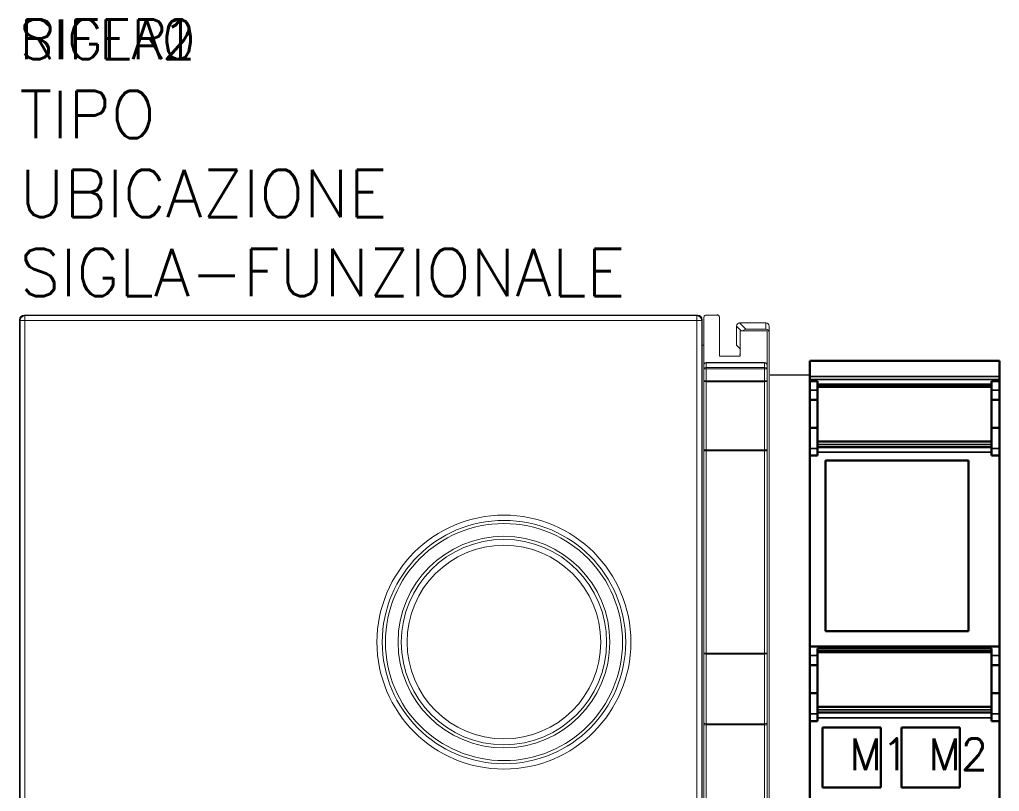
# Model space of a CAD drawing. Extents: x 0 to 62, y 0 to 118.
# Drawn here: x 0 to 62, y 68.6 to 117.5 of the extents above; entities that cross this region are included whole.
import ezdxf

# ---------------------------------------------------------------- set-up
doc = ezdxf.new("R2010")
doc.units = 0
doc.header["$LTSCALE"] = 4
doc.layers.get('0').update_dxf_attribs({"linetype": 'CONTINUOUS'})
doc.layers.add('Sichtbar (ISO)', color=7, linetype='CONTINUOUS', lineweight=50)
doc.layers.add('Sichtbar schmal (ISO)', color=7, linetype='CONTINUOUS', lineweight=35)
doc.styles.get("Standard").update_dxf_attribs({"font": 'romans.shx'})

msp = doc.modelspace()

# ---------------------------------------------------------------- linework, layer by layer
msp.add_line((50, 95), (47.5, 95))
at = {"layer": 'Sichtbar (ISO)', "linetype": 'Continuous', "lineweight": 18}
for p, q in [((42.9, 98.8), (0.3, 98.8)), ((18.775, 98.801), (0.351, 98.801)), ((18.884, 98.801), (18.775, 98.801)), ((18.922, 98.801), (18.884, 98.801)), ((38.125, 98.801), (19.701, 98.801)), ((38.234, 98.801), (38.125, 98.801)), ((38.272, 98.801), (38.234, 98.801)), ((38.595, 98.8), (38.595, 98.801)), ((38.71, 98.8), (38.595, 98.801)), ((43.295, 98.652), (43.295, 95.646)), ((44.142, 98.814), (43.442, 98.802)), ((44.295, 98.664), (44.295, 96.2)), ((0, 98.5), (0, 0.3)), ((43.2, 55.67), (43.2, 98.5)), ((45.36, 96.901), (45.36, 98.101)), ((45.56, 98.301), (47.23, 98.301)), ((47.43, 95.526), (47.43, 98.101)), ((45.595, 96.2), (45.595, 97.8)), ((45.595, 97.8), (47.295, 97.8)), ((47.23, 97.901), (45.96, 97.901)), ((47.295, 95.646), (47.295, 97.8)), ((43.295, 96.901), (43.2, 96.901)), ((44.295, 96.2), (45.595, 96.2)), ((43.295, 95.401), (43.295, 95.646)), ((47.145, 95.796), (43.445, 95.796)), ((47.295, 95.646), (47.295, 95.401)), ((47.43, 95.526), (47.43, 94.135)), ((43.295, 95.401), (43.295, 94.63)), ((47.295, 94.63), (47.295, 95.401)), ((43.295, 94.63), (43.295, 90.317)), ((47.295, 90.317), (47.295, 94.63)), ((47.43, 94.12), (47.43, 94.135)), ((47.43, 93.664), (47.43, 94.12)), ((47.43, 93.055), (47.43, 93.664)), ((47.43, 93.055), (47.43, 91.293)), ((47.43, 89.982), (47.43, 91.293)), ((43.295, 90.317), (43.295, 90.202)), ((43.295, 90.202), (43.295, 77.403)), ((47.295, 90.202), (47.295, 90.317)), ((47.295, 77.403), (47.295, 90.202)), ((47.43, 89.526), (47.43, 89.982)), ((47.43, 77.438), (47.43, 89.526)), ((43.295, 77.403), (43.295, 72.991)), ((47.295, 72.991), (47.295, 77.403)), ((47.43, 77.32), (47.43, 77.438)), ((47.43, 76.864), (47.43, 77.32)), ((47.43, 76.254), (47.43, 76.864)), ((47.43, 76.254), (47.43, 74.503)), ((47.43, 73.182), (47.43, 74.503)), ((47.43, 72.726), (47.43, 73.182)), ((43.295, 72.991), (43.295, 72.867)), ((43.295, 72.867), (43.295, 61.373)), ((47.295, 72.867), (47.295, 72.991)), ((47.295, 61.373), (47.295, 72.867)), ((47.43, 61.438), (47.43, 72.726))]:
    msp.add_line(p, q, dxfattribs=at)
at = {"layer": 'Sichtbar (ISO)'}
for p, q in [((50, 94.9), (50, 95.9)), ((50, 95.9), (62, 95.9)), ((62, 95.9), (62, 94.9)), ((50, 94.9), (50, 94.717)), ((62, 94.717), (62, 94.9)), ((50, 94.617), (50, 94.717)), ((50, 94.617), (50, 94.612)), ((50, 94.617), (50.5, 94.617)), ((50, 94.612), (50, 94.042)), ((50, 94.612), (50.5, 94.612)), ((50.5, 94.612), (50.5, 94.617)), ((50.5, 94.042), (50.5, 94.612)), ((50.5, 94.26), (61.5, 94.26)), ((61.5, 94.617), (62, 94.617)), ((61.5, 94.617), (61.5, 94.612)), ((62, 94.612), (61.5, 94.612)), ((61.5, 94.612), (61.5, 94.042)), ((62, 94.717), (62, 94.617)), ((62, 94.617), (62, 94.612)), ((62, 94.612), (62, 94.042)), ((50, 93.433), (50, 94.042)), ((50.5, 94.042), (50.5, 93.433)), ((61.5, 93.433), (61.5, 94.042)), ((62, 93.433), (62, 94.042)), ((50, 93.433), (50, 91.671)), ((50, 93.433), (50.5, 93.433)), ((50.5, 91.671), (50.5, 93.433)), ((61.5, 93.433), (61.5, 91.671)), ((62, 93.433), (61.5, 93.433)), ((62, 93.433), (62, 91.671)), ((50, 90.36), (50, 91.671)), ((50, 91.671), (50.5, 91.671)), ((50.5, 91.671), (50.5, 90.36)), ((62, 91.671), (61.5, 91.671)), ((61.5, 90.36), (61.5, 91.671)), ((62, 90.36), (62, 91.671)), ((50.5, 90.795), (61.5, 90.795)), ((50, 90.36), (50, 89.9)), ((50.5, 90.447), (61.5, 90.447)), ((50.5, 89.9), (50.5, 90.36)), ((61.5, 90.36), (61.5, 89.9)), ((62, 90.36), (62, 89.9)), ((50, 89.9), (50, 77.812)), ((50.5, 89.9), (50, 89.9)), ((51, 89.6), (60.05, 89.6)), ((51, 78.8), (51, 89.6)), ((60.05, 89.6), (60.05, 78.8)), ((62, 89.9), (61.5, 89.9)), ((62, 77.812), (62, 89.9)), ((60.05, 78.8), (51, 78.8)), ((50, 77.812), (50, 77.242)), ((50, 77.812), (62, 77.812)), ((50.5, 77.703), (61.5, 77.703)), ((50.5, 77.242), (50.5, 77.703)), ((61.5, 77.703), (61.5, 77.242)), ((62, 77.242), (62, 77.812)), ((50, 76.633), (50, 77.242)), ((50.5, 77.46), (61.5, 77.46)), ((50.5, 77.242), (50.5, 76.633)), ((61.5, 76.633), (61.5, 77.242)), ((62, 76.633), (62, 77.242)), ((50, 76.633), (50, 74.871)), ((50, 76.633), (50.5, 76.633)), ((50.5, 74.871), (50.5, 76.633)), ((61.5, 76.633), (61.5, 74.871)), ((62, 76.633), (61.5, 76.633)), ((62, 76.633), (62, 74.871)), ((50, 73.56), (50, 74.871)), ((50, 74.871), (50.5, 74.871)), ((50.5, 74.871), (50.5, 73.56)), ((61.5, 73.56), (61.5, 74.871)), ((62, 74.871), (61.5, 74.871)), ((62, 73.56), (62, 74.871)), ((50.5, 73.995), (61.5, 73.995)), ((50, 73.56), (50, 73.1)), ((50.5, 73.647), (61.5, 73.647)), ((50.5, 73.1), (50.5, 73.56)), ((61.5, 73.56), (61.5, 73.1)), ((62, 73.56), (62, 73.1)), ((50, 73.1), (50, 66.02)), ((50.5, 73.1), (50, 73.1)), ((50.8, 68.9), (50.8, 72.7)), ((50.8, 72.7), (54.5, 72.7)), ((54.5, 72.7), (54.5, 68.9)), ((55.8, 68.9), (55.8, 72.7)), ((55.8, 72.7), (59.5, 72.7)), ((59.5, 72.7), (59.5, 68.9)), ((62, 73.1), (61.5, 73.1)), ((62, 61.812), (62, 73.1)), ((54.5, 68.9), (50.8, 68.9)), ((59.5, 68.9), (55.8, 68.9))]:
    msp.add_line(p, q, dxfattribs=at)
at = {"layer": 'Sichtbar (ISO)', "linetype": 'Continuous', "lineweight": 18}
for radius in [8.035, 6.128]:
    msp.add_circle((30.65, 78.1), radius, dxfattribs=at)
for centre, radius, start, end in [((0.351, 98.501), 0.3, 89.99996, 94.67944), ((18.775, 98.651), 0.15, 83.38037, 90), ((19.701, 98.501), 0.3, 89.99996, 94.67944), ((38.125, 98.651), 0.15, 83.38037, 90), ((43.445, 98.652), 0.15, 122.7916, 180), ((43.445, 98.652), 0.15, 91, 122.7916), ((44.145, 98.664), 0.15, 59.2084, 91), ((44.145, 98.664), 0.15, 0, 59.2084), ((45.56, 98.101), 0.2, 90, 180), ((47.23, 98.101), 0.2, 0, 90), ((45.96, 97.701), 0.2, 91.00319, 150.48018), ((45.96, 97.701), 0.2, 90, 91.00319), ((47.23, 97.701), 0.2, 0, 90), ((45.56, 96.501), 0.2, 270, 271.00319), ((45.56, 96.501), 0.2, 271.00319, 280.17131), ((43.445, 95.646), 0.15, 90, 180), ((47.145, 95.646), 0.15, 0, 90)]:
    msp.add_arc(centre, radius, start, end, dxfattribs=at)
for centre, major_axis, ratio, start_param, end_param in [((0.3, 98.5), (-0.212, 0.212), 0.999924, 5.497825, 7.068545), ((18.884, 98.501), (0, 0.3), 0.008727, 0, 0.081672), ((18.922, 98.501), (0, -0.3), 0.008727, 3.05992, 3.141593), ((38.234, 98.501), (0, 0.3), 0.008727, 0, 0.081672), ((38.272, 98.501), (0, -0.3), 0.008727, 3.05992, 3.141593), ((42.9, 98.5), (0.212, 0.212), 0.999924, 5.497825, 7.068545)]:
    msp.add_ellipse(centre, major_axis=major_axis, ratio=ratio, start_param=start_param, end_param=end_param, dxfattribs=at)
at = {"layer": 'Sichtbar schmal (ISO)', "linetype": 'Continuous', "lineweight": 18}
for p, q in [((0.338, 98.762), (0.3, 98.8)), ((42.862, 98.762), (0.338, 98.762)), ((0.338, 98.762), (0.338, 98.462)), ((0.351, 98.8), (0.351, 98.801)), ((18.775, 98.8), (18.775, 98.801)), ((19.701, 98.8), (19.701, 98.801)), ((38.125, 98.8), (38.125, 98.801)), ((42.9, 98.8), (42.862, 98.762)), ((42.862, 98.462), (42.862, 98.762)), ((43.364, 98.778), (44.222, 98.793)), ((0, 98.5), (0.038, 98.462)), ((0.038, 98.462), (0.038, 0.338)), ((0.338, 98.462), (0.038, 98.462)), ((0.338, 0.338), (0.338, 98.462)), ((0.338, 98.462), (42.862, 98.462)), ((42.862, 98.462), (42.862, 55.708)), ((43.162, 98.462), (42.862, 98.462)), ((43.162, 98.462), (43.2, 98.5)), ((43.162, 55.708), (43.162, 98.462)), ((45.665, 97.8), (45.36, 98.105)), ((45.556, 98.301), (45.956, 97.901)), ((47.23, 97.901), (47.23, 98.301)), ((45.36, 96.897), (45.595, 96.662)), ((43.445, 95.796), (43.445, 95.782)), ((43.445, 95.782), (47.145, 95.782)), ((43.445, 95.782), (43.445, 95.484)), ((47.145, 95.484), (43.445, 95.484)), ((43.445, 95.484), (43.445, 95.401)), ((47.145, 95.782), (47.145, 95.796)), ((47.145, 95.484), (47.145, 95.782)), ((47.145, 95.401), (47.145, 95.484)), ((43.295, 95.401), (43.445, 95.401)), ((43.445, 95.401), (47.145, 95.401)), ((43.445, 94.63), (43.445, 95.401)), ((47.145, 95.401), (47.295, 95.401)), ((47.145, 95.401), (47.145, 94.63)), ((43.445, 94.63), (43.295, 94.63)), ((47.145, 94.63), (43.445, 94.63)), ((43.445, 94.63), (43.445, 94.573)), ((43.445, 94.573), (47.145, 94.573)), ((43.445, 90.259), (43.445, 94.573)), ((47.295, 94.63), (47.145, 94.63)), ((47.145, 94.573), (47.145, 94.63)), ((47.145, 94.573), (47.145, 90.259)), ((43.295, 90.202), (43.445, 90.202)), ((47.145, 90.259), (43.445, 90.259)), ((43.445, 90.202), (43.445, 90.259)), ((43.445, 90.202), (47.145, 90.202)), ((43.445, 77.403), (43.445, 90.202)), ((47.145, 90.259), (47.145, 90.202)), ((47.295, 90.202), (47.145, 90.202)), ((47.145, 90.202), (47.145, 77.403)), ((43.445, 77.403), (43.295, 77.403)), ((47.145, 77.403), (43.445, 77.403)), ((43.445, 77.403), (43.445, 77.341)), ((43.445, 77.341), (47.145, 77.341)), ((43.445, 72.929), (43.445, 77.341)), ((47.295, 77.403), (47.145, 77.403)), ((47.145, 77.341), (47.145, 77.403)), ((47.145, 77.341), (47.145, 72.929)), ((43.295, 72.867), (43.445, 72.867)), ((47.145, 72.929), (43.445, 72.929)), ((43.445, 72.867), (43.445, 72.929)), ((43.445, 72.867), (47.145, 72.867)), ((43.445, 61.373), (43.445, 72.867)), ((47.145, 72.929), (47.145, 72.867)), ((47.295, 72.867), (47.145, 72.867)), ((47.145, 72.867), (47.145, 61.373))]:
    msp.add_line(p, q, dxfattribs=at)
at = {"layer": 'Sichtbar schmal (ISO)'}
for p, q in [((50, 94.9), (62, 94.9)), ((50, 94.717), (62, 94.717)), ((50.5, 94.429), (61.5, 94.429)), ((50.5, 94.353), (61.5, 94.353)), ((50, 94.042), (50.5, 94.042)), ((62, 94.042), (61.5, 94.042)), ((50.5, 90.603), (61.5, 90.603)), ((50, 90.36), (50.5, 90.36)), ((50.5, 90.115), (61.5, 90.115)), ((62, 90.36), (61.5, 90.36)), ((50.5, 77.553), (61.5, 77.553)), ((50, 77.242), (50.5, 77.242)), ((62, 77.242), (61.5, 77.242)), ((50.5, 73.803), (61.5, 73.803)), ((50, 73.56), (50.5, 73.56)), ((50.5, 73.315), (61.5, 73.315)), ((62, 73.56), (61.5, 73.56))]:
    msp.add_line(p, q, dxfattribs=at)
at = {"layer": 'Sichtbar schmal (ISO)', "linetype": 'Continuous', "lineweight": 18}
for radius in [7.702, 7.502, 6.698, 6.498]:
    msp.add_circle((30.65, 78.1), radius, dxfattribs=at)
for centre, major_axis, ratio, start_param, end_param in [((0.338, 98.462), (-0.212, -0.212), 0.999924, 3.927029, 5.497749), ((42.862, 98.462), (-0.212, 0.212), 0.999924, 3.927029, 5.497749), ((43.445, 95.646), (-0.15, 0), 0.911407, 4.712389, 6.283185), ((43.445, 95.401), (-0.15, 0), 0.549201, 4.712389, 6.283185), ((47.145, 95.646), (0.15, 0), 0.911407, 0, 1.570796), ((47.145, 95.401), (0.15, 0), 0.549201, 0, 1.570796), ((43.445, 94.63), (-0.15, 0), 0.382993, 0, 1.570796), ((47.145, 94.63), (0.15, 0), 0.382993, 4.712389, 6.283185), ((43.445, 90.317), (-0.15, 0), 0.382993, 0, 1.570796), ((47.145, 90.317), (0.15, 0), 0.382993, 4.712389, 6.283185), ((43.445, 77.403), (-0.15, 0), 0.414024, 0, 1.570796), ((47.145, 77.403), (0.15, 0), 0.414024, 4.712389, 6.283185), ((43.445, 72.991), (-0.15, 0), 0.414024, 0, 1.570796), ((47.145, 72.991), (0.15, 0), 0.414024, 4.712389, 6.283185)]:
    msp.add_ellipse(centre, major_axis=major_axis, ratio=ratio, start_param=start_param, end_param=end_param, dxfattribs=at)

# ---------------------------------------------------------------- texts
at = {"color": 3}
for tag, p, s, height, flags in [('SIGLA', (0, 115), 'SIGLA ?', 2.5, 8), ('SIGLA0', (0, 115), '', 2.5, 9), ('SIGLA1', (0, 115), '', 2.5, 9), ('SIGLA2', (0, 115), '', 2.5, 9), ('RIFER', (0, 115), 'RIFER ?', 2.5, 8), ('TIPO', (0, 110), '', 3, 9), ('UBICAZIONE', (0, 105), '', 3, 8), ('SIGLA-FUNZIONALE', (0, 100), '', 3, 9)]:
    msp.add_attdef(tag, p, s, height=height, dxfattribs=dict(at, flags=flags))
at = {"color": 4, "flags": 8}
for tag, p in [('M1', (52.5, 70)), ('M2', (57.5, 70))]:
    msp.add_attdef(tag, p, '', height=2, dxfattribs=at)

doc.saveas('drawing.dxf')
